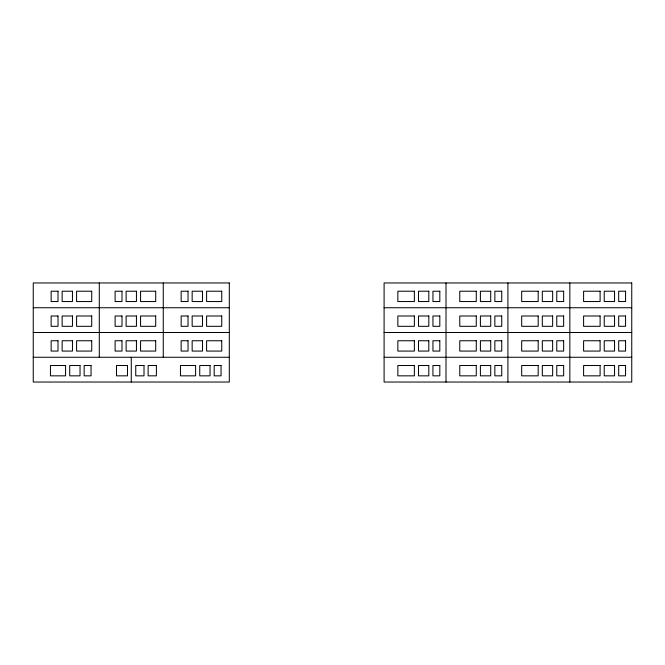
<?xml version="1.0" encoding="UTF-8"?>
<svg xmlns="http://www.w3.org/2000/svg" width="665" height="665" viewBox="0 0 665 665"><rect width="100%" height="100%" fill="white"/><g stroke="black" fill="none" stroke-linecap="round" stroke-linejoin="round"><path stroke-width="1" d="M33.25 307.737L229.309 307.737M384.096 307.737L631.75 307.737M33.25 332.5L229.309 332.5M384.096 332.5L631.75 332.5M33.25 357.263L229.309 357.263M384.096 357.263L631.75 357.263M569.839 282.966L569.839 382.034M507.919 282.966L507.919 382.034M446.007 282.966L446.007 382.034M163.266 282.966L163.266 357.263M131.279 357.263L131.279 382.034M99.293 282.966L99.293 357.263M229.309 282.966L33.25 282.966L33.25 382.034L229.309 382.034L229.309 282.966M631.75 282.966L384.096 282.966L384.096 382.034L631.75 382.034L631.75 282.966M58.013 291.22L51.139 291.22L51.139 301.544L58.013 301.544L58.013 291.22M72.46 291.22L62.144 291.22L62.144 301.544L72.46 301.544L72.46 291.22M91.72 291.22L76.591 291.22L76.591 301.544L91.72 301.544L91.72 291.22M121.994 291.22L115.111 291.22L115.111 301.544L121.994 301.544L121.994 291.22M136.441 291.22L126.117 291.22L126.117 301.544L136.441 301.544L136.441 291.22M155.701 291.22L140.564 291.22L140.564 301.544L155.701 301.544L155.701 291.22M188.037 291.22L181.154 291.22L181.154 301.544L188.037 301.544L188.037 291.22M202.484 291.22L192.16 291.22L192.16 301.544L202.484 301.544L202.484 291.22M221.744 291.22L206.607 291.22L206.607 301.544L221.744 301.544L221.744 291.22M414.362 291.22L397.853 291.22L397.853 301.544L414.362 301.544L414.362 291.22M428.809 291.22L418.493 291.22L418.493 301.544L428.809 301.544L428.809 291.22M439.814 291.22L432.94 291.22L432.94 301.544L439.814 301.544L439.814 291.22M476.281 291.22L459.764 291.22L459.764 301.544L476.281 301.544L476.281 291.22M490.72 291.22L480.404 291.22L480.404 301.544L490.72 301.544L490.72 291.22M501.734 291.22L494.851 291.22L494.851 301.544L501.734 301.544L501.734 291.22M538.193 291.22L521.684 291.22L521.684 301.544L538.193 301.544L538.193 291.22M552.64 291.22L542.316 291.22L542.316 301.544L552.64 301.544L552.64 291.22M563.646 291.22L556.763 291.22L556.763 301.544L563.646 301.544L563.646 291.22M600.104 291.22L583.596 291.22L583.596 301.544L600.104 301.544L600.104 291.22M614.551 291.22L604.236 291.22L604.236 301.544L614.551 301.544L614.551 291.22M625.557 291.22L618.683 291.22L618.683 301.544L625.557 301.544L625.557 291.22M58.013 315.991L51.139 315.991L51.139 326.307L58.013 326.307L58.013 315.991M72.46 315.991L62.144 315.991L62.144 326.307L72.46 326.307L72.46 315.991M91.72 315.991L76.591 315.991L76.591 326.307L91.72 326.307L91.72 315.991M121.994 315.991L115.111 315.991L115.111 326.307L121.994 326.307L121.994 315.991M136.441 315.991L126.117 315.991L126.117 326.307L136.441 326.307L136.441 315.991M155.701 315.991L140.564 315.991L140.564 326.307L155.701 326.307L155.701 315.991M188.037 315.991L181.154 315.991L181.154 326.307L188.037 326.307L188.037 315.991M202.484 315.991L192.16 315.991L192.16 326.307L202.484 326.307L202.484 315.991M221.744 315.991L206.607 315.991L206.607 326.307L221.744 326.307L221.744 315.991M414.362 315.991L397.853 315.991L397.853 326.307L414.362 326.307L414.362 315.991M428.809 315.991L418.493 315.991L418.493 326.307L428.809 326.307L428.809 315.991M439.814 315.991L432.94 315.991L432.94 326.307L439.814 326.307L439.814 315.991M476.281 315.991L459.764 315.991L459.764 326.307L476.281 326.307L476.281 315.991M490.72 315.991L480.404 315.991L480.404 326.307L490.72 326.307L490.72 315.991M501.734 315.991L494.851 315.991L494.851 326.307L501.734 326.307L501.734 315.991M538.193 315.991L521.684 315.991L521.684 326.307L538.193 326.307L538.193 315.991M552.64 315.991L542.316 315.991L542.316 326.307L552.64 326.307L552.64 315.991M563.646 315.991L556.763 315.991L556.763 326.307L563.646 326.307L563.646 315.991M600.104 315.991L583.596 315.991L583.596 326.307L600.104 326.307L600.104 315.991M614.551 315.991L604.236 315.991L604.236 326.307L614.551 326.307L614.551 315.991M625.557 315.991L618.683 315.991L618.683 326.307L625.557 326.307L625.557 315.991M58.013 340.754L51.139 340.754L51.139 351.07L58.013 351.07L58.013 340.754M72.46 340.754L62.144 340.754L62.144 351.07L72.46 351.07L72.46 340.754M91.72 340.754L76.591 340.754L76.591 351.07L91.72 351.07L91.72 340.754M121.994 340.754L115.111 340.754L115.111 351.07L121.994 351.07L121.994 340.754M136.441 340.754L126.117 340.754L126.117 351.07L136.441 351.07L136.441 340.754M155.701 340.754L140.564 340.754L140.564 351.07L155.701 351.07L155.701 340.754M188.037 340.754L181.154 340.754L181.154 351.07L188.037 351.07L188.037 340.754M202.484 340.754L192.16 340.754L192.16 351.07L202.484 351.07L202.484 340.754M221.744 340.754L206.607 340.754L206.607 351.07L221.744 351.07L221.744 340.754M414.362 340.754L397.853 340.754L397.853 351.07L414.362 351.07L414.362 340.754M428.809 340.754L418.493 340.754L418.493 351.07L428.809 351.07L428.809 340.754M439.814 340.754L432.94 340.754L432.94 351.07L439.814 351.07L439.814 340.754M476.281 340.754L459.764 340.754L459.764 351.07L476.281 351.07L476.281 340.754M490.72 340.754L480.404 340.754L480.404 351.07L490.72 351.07L490.72 340.754M501.734 340.754L494.851 340.754L494.851 351.07L501.734 351.07L501.734 340.754M538.193 340.754L521.684 340.754L521.684 351.07L538.193 351.07L538.193 340.754M552.64 340.754L542.316 340.754L542.316 351.07L552.64 351.07L552.64 340.754M563.646 340.754L556.763 340.754L556.763 351.07L563.646 351.07L563.646 340.754M600.104 340.754L583.596 340.754L583.596 351.07L600.104 351.07L600.104 340.754M614.551 340.754L604.236 340.754L604.236 351.07L614.551 351.07L614.551 340.754M625.557 340.754L618.683 340.754L618.683 351.07L625.557 351.07L625.557 340.754M65.586 365.517L50.449 365.517L50.449 375.841L65.586 375.841L65.586 365.517M80.033 365.517L69.709 365.517L69.709 375.841L80.033 375.841L80.033 365.517M91.038 365.517L84.156 365.517L84.156 375.841L91.038 375.841L91.038 365.517M127.497 365.517L116.491 365.517L116.491 375.841L127.497 375.841L127.497 365.517M144.006 365.517L135.751 365.517L135.751 375.841L144.006 375.841L144.006 365.517M156.391 365.517L148.137 365.517L148.137 375.841L156.391 375.841L156.391 365.517M195.601 365.517L180.464 365.517L180.464 375.841L195.601 375.841L195.601 365.517M210.049 365.517L199.733 365.517L199.733 375.841L210.049 375.841L210.049 365.517M221.054 365.517L214.18 365.517L214.18 375.841L221.054 375.841L221.054 365.517M414.362 365.517L397.853 365.517L397.853 375.841L414.362 375.841L414.362 365.517M428.809 365.517L418.493 365.517L418.493 375.841L428.809 375.841L428.809 365.517M439.814 365.517L432.94 365.517L432.94 375.841L439.814 375.841L439.814 365.517M476.281 365.517L459.764 365.517L459.764 375.841L476.281 375.841L476.281 365.517M490.72 365.517L480.404 365.517L480.404 375.841L490.72 375.841L490.72 365.517M501.734 365.517L494.851 365.517L494.851 375.841L501.734 375.841L501.734 365.517M538.193 365.517L521.684 365.517L521.684 375.841L538.193 375.841L538.193 365.517M552.64 365.517L542.316 365.517L542.316 375.841L552.64 375.841L552.64 365.517M563.646 365.517L556.763 365.517L556.763 375.841L563.646 375.841L563.646 365.517M600.104 365.517L583.596 365.517L583.596 375.841L600.104 375.841L600.104 365.517M614.551 365.517L604.236 365.517L604.236 375.841L614.551 375.841L614.551 365.517M625.557 365.517L618.683 365.517L618.683 375.841L625.557 375.841L625.557 365.517"/></g></svg>
